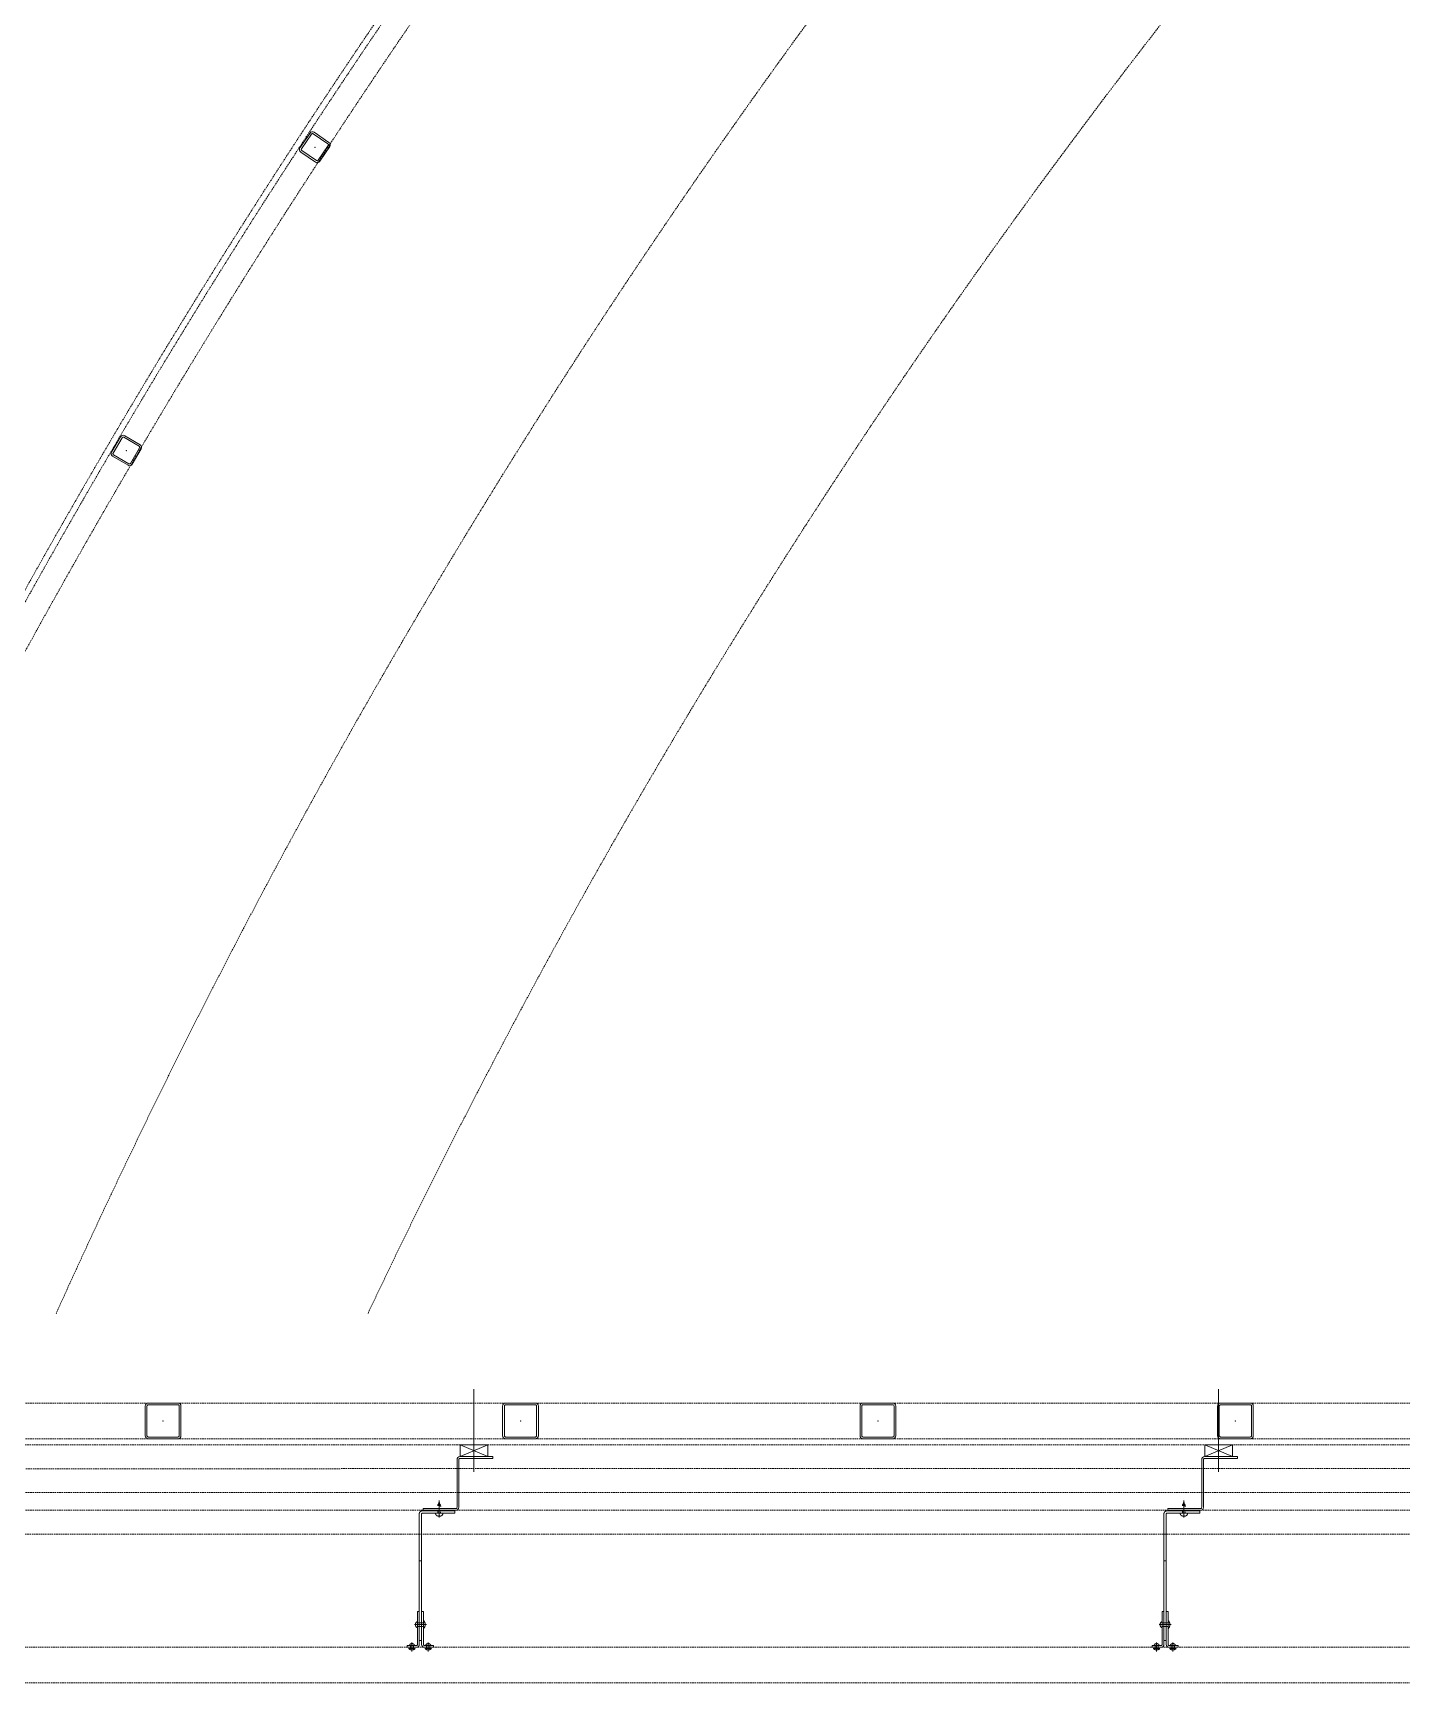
# Model space of a CAD drawing. Extents: x -1457 to 23780, y -2071 to 4205.
# Drawn here: x 15547.5 to 15777.3, y 285 to 562 of the extents above; entities that cross this region are included whole.
import ezdxf

# ---------------------------------------------------------------- set-up
doc = ezdxf.new("R2010")
doc.units = 0
doc.header["$MEASUREMENT"] = 0
doc.linetypes.add('HIDDEN', pattern=[0.375, 0.25, -0.125])
doc.layers.get('0').update_dxf_attribs({"color": 9, "lineweight": 9})
doc.layers.add('M-TEFRIS2-015', color=129, linetype='Continuous', lineweight=9)

# ---------------------------------------------------------------- blocks, each defined once
blk = doc.blocks.new('p- alum kaplama profil')
at = {"lineweight": 13}
blk.add_lwpolyline([(7.12, 12.59), (7.12, 26.49)], dxfattribs=at)
at = {"lineweight": 5}
blk.add_lwpolyline([(9.44, 15.16), (4.79, 15.16), (4.79, 17.16), (9.44, 17.16)], close=True, dxfattribs=at)
for points in [[(4.79, 15.16), (9.44, 17.16)], [(9.44, 15.16), (4.79, 17.16)]]:
    blk.add_lwpolyline(points, dxfattribs=at)
at = {"lineweight": 18}
blk.add_lwpolyline([(4.09, 6.16), (-1.41, 6.16), (-1.41, 6.46), (4.09, 6.46, 0.414214), (4.29, 6.66), (4.29, 14.66, -0.414214), (4.79, 15.16), (10.29, 15.16), (10.29, 14.86), (4.79, 14.86, 0.414214), (4.59, 14.66), (4.59, 6.66, -0.414214)], format="xyb", close=True, dxfattribs=at)
blk.add_lwpolyline([(-2.06, 5.56), (-2.06, -2.34), (-2.06, -15.69), (-1.66, -15.69), (-1.66, -2.34), (-1.66, 5.56), (-1.66, 5.56), (-1.66, 5.57), (-1.66, 5.57), (-1.66, 5.58), (-1.66, 5.58), (-1.65, 5.59), (-1.65, 5.59), (-1.65, 5.59), (-1.65, 5.6), (-1.65, 5.6), (-1.64, 5.61), (-1.64, 5.61), (-1.64, 5.62), (-1.64, 5.62), (-1.63, 5.62), (-1.63, 5.63), (-1.63, 5.63), (-1.62, 5.63), (-1.62, 5.64), (-1.61, 5.64), (-1.61, 5.64), (-1.61, 5.64), (-1.6, 5.65), (-1.6, 5.65), (-1.59, 5.65), (-1.59, 5.65), (-1.58, 5.65), (-1.58, 5.65), (-1.57, 5.66), (-1.57, 5.66), (-1.56, 5.66), (-1.56, 5.66), (3.94, 5.66), (3.94, 6.06), (-1.56, 6.06), (-1.58, 6.06), (-1.61, 6.05), (-1.63, 6.05), (-1.66, 6.05), (-1.68, 6.04), (-1.7, 6.03), (-1.73, 6.03), (-1.75, 6.02), (-1.77, 6.01), (-1.79, 6), (-1.82, 5.99), (-1.84, 5.97), (-1.86, 5.96), (-1.88, 5.94), (-1.89, 5.93), (-1.91, 5.91), (-1.93, 5.89), (-1.95, 5.87), (-1.96, 5.85), (-1.97, 5.83), (-1.99, 5.81), (-2, 5.79), (-2.01, 5.77), (-2.02, 5.75), (-2.03, 5.72), (-2.04, 5.7), (-2.04, 5.68), (-2.05, 5.65), (-2.05, 5.63), (-2.06, 5.61), (-2.06, 5.58)], close=True)
blk.add_lwpolyline([(-1.66, -2.34), (-2.06, -2.34)])
for points in [[(-2.36, -10.84), (-2.36, -16.39), (-2.36, -16.39, -0.414214), (-2.51, -16.54), (-2.51, -16.54), (-4.06, -16.54), (-4.06, -16.84), (-2.51, -16.84), (-2.51, -16.84, 0.414214), (-2.06, -16.39), (-2.06, -10.84)], [(-1.36, -10.84), (-1.66, -10.84), (-1.66, -16.39, 0.414214), (-1.21, -16.84), (-1.21, -16.84), (0.34, -16.84), (0.34, -16.54), (-1.21, -16.54), (-1.21, -16.54, -0.414214), (-1.36, -16.39), (-1.36, -16.39)]]:
    blk.add_lwpolyline(points, format="xyb", close=True)
for points in [[(0.67, 5.66, -10), (1.91, 5.66, -10)], [(0.67, 5.66, -10), (0.67, 5.64, -10), (0.67, 5.62, -10), (0.67, 5.6, -10), (0.68, 5.58, -10), (0.68, 5.56, -10), (0.69, 5.54, -10), (0.69, 5.52, -10), (0.7, 5.5, -10), (0.7, 5.48, -10), (0.71, 5.46, -10), (0.72, 5.45, -10), (0.73, 5.43, -10), (0.74, 5.41, -10), (0.75, 5.4, -10), (0.76, 5.38, -10), (0.77, 5.36, -10), (0.79, 5.35, -10), (0.8, 5.33, -10), (0.81, 5.32, -10), (0.83, 5.31, -10), (0.84, 5.29, -10), (0.86, 5.28, -10), (0.87, 5.27, -10), (0.89, 5.26, -10), (0.91, 5.25, -10), (0.92, 5.24, -10), (0.94, 5.23, -10), (0.96, 5.22, -10), (0.98, 5.21, -10), (1, 5.21, -10), (1.02, 5.2, -10), (1.03, 5.2, -10)], [(0.96, 5.66, -10), (0.97, 5.66, -10), (0.97, 5.66, -10), (0.97, 5.66, -10), (0.98, 5.66, -10), (0.98, 5.66, -10), (0.99, 5.66, -10), (0.99, 5.66, -10), (1, 5.66, -10), (1, 5.67, -10), (1, 5.67, -10), (1.01, 5.67, -10), (1.01, 5.67, -10), (1.01, 5.67, -10), (1.02, 5.68, -10), (1.02, 5.68, -10), (1.02, 5.68, -10), (1.03, 5.69, -10), (1.03, 5.69, -10), (1.03, 5.69, -10), (1.04, 5.7, -10), (1.04, 5.7, -10), (1.04, 5.7, -10), (1.04, 5.71, -10), (1.04, 5.71, -10), (1.05, 5.72, -10), (1.05, 5.72, -10), (1.05, 5.72, -10), (1.05, 5.73, -10), (1.05, 5.73, -10), (1.05, 5.74, -10), (1.05, 5.74, -10), (1.05, 5.75, -10)], [(1.61, 6.87, -10), (0.98, 6.96, -10)], [(1.33, 5.85, -10), (0.98, 5.88, -10)], [(1.56, 7.05, -10), (1.02, 7.13, -10)], [(1.05, 6.91, -10), (1.29, 7.56, -10)], [(1.05, 5.83, -10), (1.05, 6.01, -10)], [(1.05, 5.75, -10), (1.05, 5.83, -10)], [(1.29, 4.93, -10), (1.29, 7.8, -10)], [(1.53, 6.82, -10), (1.29, 7.56, -10)], [(1.29, 6.16, -10), (1.29, 6.26, -10)], [(1.53, 5.75, -10), (1.53, 5.92, -10)], [(1.53, 5.75, -10), (1.53, 5.74, -10), (1.53, 5.74, -10), (1.53, 5.73, -10), (1.53, 5.73, -10), (1.53, 5.72, -10), (1.54, 5.72, -10), (1.54, 5.72, -10), (1.54, 5.71, -10), (1.54, 5.71, -10), (1.54, 5.7, -10), (1.54, 5.7, -10), (1.55, 5.7, -10), (1.55, 5.69, -10), (1.55, 5.69, -10), (1.55, 5.69, -10), (1.56, 5.68, -10), (1.56, 5.68, -10), (1.56, 5.68, -10), (1.57, 5.67, -10), (1.57, 5.67, -10), (1.58, 5.67, -10), (1.58, 5.67, -10), (1.58, 5.67, -10), (1.59, 5.66, -10), (1.59, 5.66, -10), (1.6, 5.66, -10), (1.6, 5.66, -10), (1.6, 5.66, -10), (1.61, 5.66, -10), (1.61, 5.66, -10), (1.62, 5.66, -10), (1.62, 5.66, -10)], [(1.55, 5.2, -10), (1.57, 5.2, -10), (1.59, 5.21, -10), (1.6, 5.21, -10), (1.62, 5.22, -10), (1.64, 5.23, -10), (1.66, 5.24, -10), (1.68, 5.25, -10), (1.69, 5.26, -10), (1.71, 5.27, -10), (1.73, 5.28, -10), (1.74, 5.29, -10), (1.76, 5.31, -10), (1.77, 5.32, -10), (1.78, 5.33, -10), (1.8, 5.35, -10), (1.81, 5.36, -10), (1.82, 5.38, -10), (1.83, 5.4, -10), (1.84, 5.41, -10), (1.85, 5.43, -10), (1.86, 5.45, -10), (1.87, 5.46, -10), (1.88, 5.48, -10), (1.89, 5.5, -10), (1.89, 5.52, -10), (1.9, 5.54, -10), (1.9, 5.56, -10), (1.9, 5.58, -10), (1.91, 5.6, -10), (1.91, 5.62, -10), (1.91, 5.64, -10), (1.91, 5.66, -10)], [(1.03, 5.2, -10), (1.04, 5.2, -10), (1.05, 5.19, -10), (1.05, 5.19, -10), (1.06, 5.19, -10), (1.06, 5.19, -10), (1.07, 5.19, -10), (1.07, 5.19, -10), (1.08, 5.19, -10), (1.08, 5.19, -10), (1.09, 5.19, -10), (1.09, 5.18, -10), (1.1, 5.18, -10), (1.1, 5.18, -10), (1.11, 5.18, -10), (1.11, 5.18, -10), (1.12, 5.18, -10), (1.12, 5.18, -10), (1.13, 5.18, -10), (1.13, 5.18, -10), (1.14, 5.18, -10), (1.15, 5.18, -10), (1.15, 5.18, -10), (1.16, 5.17, -10), (1.16, 5.17, -10), (1.17, 5.17, -10), (1.17, 5.17, -10), (1.18, 5.17, -10), (1.18, 5.17, -10), (1.19, 5.17, -10), (1.19, 5.17, -10), (1.2, 5.17, -10), (1.2, 5.17, -10)], [(1.2, 5.17, -10), (1.2, 5.2, -10)], [(1.38, 5.2, -10), (1.2, 5.2, -10)], [(1.38, 5.17, -10), (1.38, 5.2, -10)], [(1.38, 5.17, -10), (1.38, 5.17, -10), (1.39, 5.17, -10), (1.39, 5.17, -10), (1.4, 5.17, -10), (1.41, 5.17, -10), (1.41, 5.17, -10), (1.42, 5.17, -10), (1.42, 5.17, -10), (1.43, 5.17, -10), (1.43, 5.18, -10), (1.44, 5.18, -10), (1.44, 5.18, -10), (1.45, 5.18, -10), (1.45, 5.18, -10), (1.46, 5.18, -10), (1.46, 5.18, -10), (1.47, 5.18, -10), (1.47, 5.18, -10), (1.48, 5.18, -10), (1.48, 5.18, -10), (1.49, 5.18, -10), (1.5, 5.19, -10), (1.5, 5.19, -10), (1.51, 5.19, -10), (1.51, 5.19, -10), (1.52, 5.19, -10), (1.52, 5.19, -10), (1.53, 5.19, -10), (1.53, 5.19, -10), (1.54, 5.19, -10), (1.54, 5.2, -10), (1.55, 5.2, -10)], [(-2.86, -13.04, 0), (-0.86, -13.04, 0)], [(-2.36, -12.52, 0), (-2.4, -12.53, 0), (-2.43, -12.56, 0), (-2.47, -12.58, 0), (-2.5, -12.6, 0), (-2.53, -12.63, 0), (-2.56, -12.66, 0), (-2.59, -12.69, 0), (-2.61, -12.73, 0), (-2.63, -12.76, 0), (-2.65, -12.8, 0), (-2.67, -12.84, 0), (-2.68, -12.88, 0), (-2.69, -12.92, 0), (-2.7, -12.96, 0), (-2.71, -13, 0), (-2.71, -13.04, 0), (-2.71, -13.08, 0), (-2.7, -13.13, 0), (-2.69, -13.17, 0), (-2.68, -13.21, 0), (-2.67, -13.25, 0), (-2.65, -13.28, 0), (-2.63, -13.32, 0), (-2.61, -13.36, 0), (-2.59, -13.39, 0), (-2.56, -13.42, 0), (-2.53, -13.45, 0), (-2.5, -13.48, 0), (-2.47, -13.51, 0), (-2.43, -13.53, 0), (-2.4, -13.55, 0), (-2.36, -13.57, 0)], [(-2.36, -13.04, 0), (-2.36, -12.52, 0)], [(-2.36, -13.04, 0), (-2.36, -12.73, 0)], [(-2.36, -12.73, 0), (-2.36, -13.04, 0)], [(-1.36, -12.73, 0), (-2.36, -12.73, 0)], [(-2.36, -13.04, 0), (-2.36, -13.36, 0)], [(-2.36, -13.04, 0), (-2.36, -13.57, 0)], [(-2.36, -13.36, 0), (-2.36, -13.04, 0)], [(-1.36, -13.36, 0), (-2.36, -13.36, 0)], [(-1.36, -13.04, 0), (-1.36, -12.37, 0)], [(-1.36, -13.72, 0), (-1.32, -13.68, 0), (-1.29, -13.65, 0), (-1.26, -13.61, 0), (-1.23, -13.58, 0), (-1.2, -13.54, 0), (-1.18, -13.5, 0), (-1.16, -13.45, 0), (-1.14, -13.41, 0), (-1.12, -13.37, 0), (-1.1, -13.32, 0), (-1.09, -13.28, 0), (-1.08, -13.23, 0), (-1.07, -13.18, 0), (-1.06, -13.14, 0), (-1.06, -13.09, 0), (-1.06, -13.04, 0), (-1.06, -12.99, 0), (-1.06, -12.95, 0), (-1.07, -12.9, 0), (-1.08, -12.85, 0), (-1.09, -12.81, 0), (-1.1, -12.76, 0), (-1.12, -12.72, 0), (-1.14, -12.67, 0), (-1.16, -12.63, 0), (-1.18, -12.59, 0), (-1.2, -12.55, 0), (-1.23, -12.51, 0), (-1.26, -12.47, 0), (-1.29, -12.43, 0), (-1.32, -12.4, 0), (-1.36, -12.37, 0)], [(-1.36, -13.04, 0), (-1.36, -13.72, 0)], [(-2.85, -16.54, 0), (-2.86, -16.51, 0), (-2.87, -16.47, 0), (-2.89, -16.44, 0), (-2.91, -16.41, 0), (-2.93, -16.38, 0), (-2.96, -16.35, 0), (-2.98, -16.33, 0), (-3.01, -16.31, 0), (-3.04, -16.29, 0), (-3.07, -16.27, 0), (-3.11, -16.25, 0), (-3.14, -16.24, 0), (-3.18, -16.23, 0), (-3.21, -16.22, 0), (-3.25, -16.22, 0), (-3.29, -16.22, 0), (-3.32, -16.22, 0), (-3.36, -16.22, 0), (-3.39, -16.23, 0), (-3.43, -16.24, 0), (-3.46, -16.25, 0), (-3.5, -16.27, 0), (-3.53, -16.29, 0), (-3.56, -16.31, 0), (-3.59, -16.33, 0), (-3.61, -16.35, 0), (-3.64, -16.38, 0), (-3.66, -16.41, 0), (-3.68, -16.44, 0), (-3.7, -16.47, 0), (-3.71, -16.51, 0), (-3.73, -16.54, 0)], [(-3.29, -16.54, 0), (-3.73, -16.54, 0)], [(-3.29, -16.54, 0), (-3.55, -16.54, 0)], [(-3.55, -16.54, 0), (-3.29, -16.54, 0)], [(-3.55, -17.04, 0), (-3.55, -16.54, 0)], [(-3.29, -17.54, 0), (-3.29, -16.04, 0)], [(-3.29, -16.54, 0), (-2.85, -16.54, 0)], [(-3.29, -16.54, 0), (-3.03, -16.54, 0)], [(-3.03, -16.54, 0), (-3.29, -16.54, 0)], [(-3.03, -17.04, 0), (-3.03, -16.54, 0)], [(-1, -16.54, 0), (-0.98, -16.51, 0), (-0.97, -16.47, 0), (-0.95, -16.44, 0), (-0.93, -16.41, 0), (-0.91, -16.38, 0), (-0.88, -16.35, 0), (-0.86, -16.33, 0), (-0.83, -16.31, 0), (-0.8, -16.29, 0), (-0.77, -16.27, 0), (-0.73, -16.25, 0), (-0.7, -16.24, 0), (-0.66, -16.23, 0), (-0.63, -16.22, 0), (-0.59, -16.22, 0), (-0.56, -16.22, 0), (-0.52, -16.22, 0), (-0.48, -16.22, 0), (-0.45, -16.23, 0), (-0.41, -16.24, 0), (-0.38, -16.25, 0), (-0.34, -16.27, 0), (-0.31, -16.29, 0), (-0.28, -16.31, 0), (-0.25, -16.33, 0), (-0.23, -16.35, 0), (-0.2, -16.38, 0), (-0.18, -16.41, 0), (-0.16, -16.44, 0), (-0.14, -16.47, 0), (-0.13, -16.51, 0), (-0.12, -16.54, 0)], [(-0.56, -16.54, 0), (-1, -16.54, 0)], [(-0.56, -16.54, 0), (-0.82, -16.54, 0)], [(-0.82, -16.54, 0), (-0.56, -16.54, 0)], [(-0.82, -17.04, 0), (-0.82, -16.54, 0)], [(-0.56, -17.54, 0), (-0.56, -16.04, 0)], [(-0.56, -16.54, 0), (-0.3, -16.54, 0)], [(-0.56, -16.54, 0), (-0.12, -16.54, 0)], [(-0.3, -16.54, 0), (-0.56, -16.54, 0)], [(-0.3, -17.04, 0), (-0.3, -16.54, 0)], [(-3.84, -17.04, 0), (-3.81, -17.07, 0), (-3.78, -17.1, 0), (-3.75, -17.12, 0), (-3.72, -17.15, 0), (-3.69, -17.17, 0), (-3.66, -17.19, 0), (-3.62, -17.21, 0), (-3.59, -17.23, 0), (-3.55, -17.24, 0), (-3.52, -17.26, 0), (-3.48, -17.27, 0), (-3.44, -17.28, 0), (-3.4, -17.28, 0), (-3.36, -17.29, 0), (-3.32, -17.29, 0), (-3.29, -17.29, 0), (-3.25, -17.29, 0), (-3.21, -17.29, 0), (-3.17, -17.28, 0), (-3.13, -17.28, 0), (-3.09, -17.27, 0), (-3.06, -17.26, 0), (-3.02, -17.24, 0), (-2.98, -17.23, 0), (-2.95, -17.21, 0), (-2.91, -17.19, 0), (-2.88, -17.17, 0), (-2.85, -17.15, 0), (-2.82, -17.12, 0), (-2.79, -17.1, 0), (-2.76, -17.07, 0), (-2.73, -17.04, 0)], [(-3.29, -17.04, 0), (-3.84, -17.04, 0)], [(-3.29, -17.04, 0), (-2.73, -17.04, 0)], [(-0.56, -17.04, 0), (-1.11, -17.04, 0)], [(0, -17.04, 0), (-0.03, -17.07, 0), (-0.06, -17.1, 0), (-0.09, -17.12, 0), (-0.12, -17.15, 0), (-0.15, -17.17, 0), (-0.18, -17.19, 0), (-0.22, -17.21, 0), (-0.25, -17.23, 0), (-0.29, -17.24, 0), (-0.33, -17.26, 0), (-0.36, -17.27, 0), (-0.4, -17.28, 0), (-0.44, -17.28, 0), (-0.48, -17.29, 0), (-0.52, -17.29, 0), (-0.56, -17.29, 0), (-0.59, -17.29, 0), (-0.63, -17.29, 0), (-0.67, -17.28, 0), (-0.71, -17.28, 0), (-0.75, -17.27, 0), (-0.79, -17.26, 0), (-0.82, -17.24, 0), (-0.86, -17.23, 0), (-0.89, -17.21, 0), (-0.93, -17.19, 0), (-0.96, -17.17, 0), (-0.99, -17.15, 0), (-1.02, -17.12, 0), (-1.05, -17.1, 0), (-1.08, -17.07, 0), (-1.11, -17.04, 0)], [(-0.56, -17.04, 0), (0, -17.04, 0)]]:
    blk.add_polyline3d(points)
blk = doc.blocks.new('Prf-40x40')
for points in [[(1.5, -2), (-1.5, -2, -0.414214), (-2, -1.5), (-2, 1.5, -0.414214), (-1.5, 2), (1.5, 2, -0.414214), (2, 1.5), (2, -1.5, -0.414214)], [(1.5, -1.7), (-1.5, -1.7, -0.414214), (-1.7, -1.5), (-1.7, 1.5, -0.414214), (-1.5, 1.7), (1.5, 1.7, -0.414214), (1.7, 1.5), (1.7, -1.5, -0.414214)]]:
    blk.add_lwpolyline(points, format="xyb", close=True)
blk.add_point((0, 0))
blk = doc.blocks.new('prf-60x60')
for points in [[(-2.5, -6), (2.5, -6, 0.414214), (3, -5.5), (3, -0.5, 0.414214), (2.5, 0), (-2.5, 0, 0.414214), (-3, -0.5), (-3, -5.5, 0.414214)], [(-2.5, -5.7), (2.5, -5.7, 0.414214), (2.7, -5.5), (2.7, -0.5, 0.414214), (2.5, -0.3), (-2.5, -0.3, 0.414214), (-2.7, -0.5), (-2.7, -5.5, 0.414214)]]:
    blk.add_lwpolyline(points, format="xyb", close=True)
at = {"color": 252}
blk.add_point((0, -3), dxfattribs=at)

msp = doc.modelspace()

# ---------------------------------------------------------------- linework, layer by layer
at = {"layer": 'M-TEFRIS2-015', "linetype": 'HIDDEN', "lineweight": 0}
msp.add_lwpolyline([(15413.15, 347.65, -0.306499), (16652.5, 1186.14, -0.306499)], format="xyb", dxfattribs=at)
for points in [[(16712.5, 1117.68), (16712.5, 1117.68), (16712.5, 285), (15479.12, 285)], [(16706.5, 1117.68), (16706.5, 291), (15479.12, 291)], [(16680.5, 1117.38), (16680.5, 317), (15479.12, 317)], [(16683.5, 1117.38), (16683.5, 314), (15479.12, 314)], [(16687.5, 1117.38), (16687.5, 1117.38), (16687.5, 310), (15479.42, 310)], [(16672.5, 1109.38), (16672.5, 325), (15498.8, 325)], [(16671.5, 1109.38), (16671.5, 326), (15498.8, 326)], [(15487.42, 320.98), (16676.53, 321.02), (16676.5, 1107.83), (16676.5, 1107.83)], [(16665.5, 1098.5), (16665.5, 332), (15506.3, 332)]]:
    msp.add_lwpolyline(points, dxfattribs=at)
for radius, start, end in [(1267.01, 90, 157.87108), (1266.01, 90.03992, 157.85268), (1262.01, 90.03992, 157.85268), (1207.73, 90.11753, 155.7506), (1160.21, 90.09877, 154.68884)]:
    msp.add_arc((16652.5, -149.03), radius, start, end, dxfattribs=at)

# ---------------------------------------------------------------- block references
at = {"layer": 'M-TEFRIS2-015', "linetype": 'HIDDEN', "lineweight": 0, "xscale": -1}
for p, rotation in [((15594.78, 542.84), 325.8563436100195), ((15563.14, 491.92), 329.5809486132218)]:
    msp.add_blockref('Prf-40x40', p, dxfattribs=dict(at, rotation=rotation))
at = {"layer": 'M-TEFRIS2-015', "linetype": 'HIDDEN', "lineweight": 0}
for p in [(15614.36, 307.84), (15739.36, 307.84)]:
    msp.add_blockref('p- alum kaplama profil', p, dxfattribs=at)
at = {"layer": 'M-TEFRIS2-015', "linetype": 'HIDDEN', "lineweight": 0, "rotation": 270}
for p in [(15572.3, 329), (15632.3, 329), (15692.3, 329), (15752.3, 329)]:
    msp.add_blockref('prf-60x60', p, dxfattribs=at)

doc.saveas('drawing.dxf')
